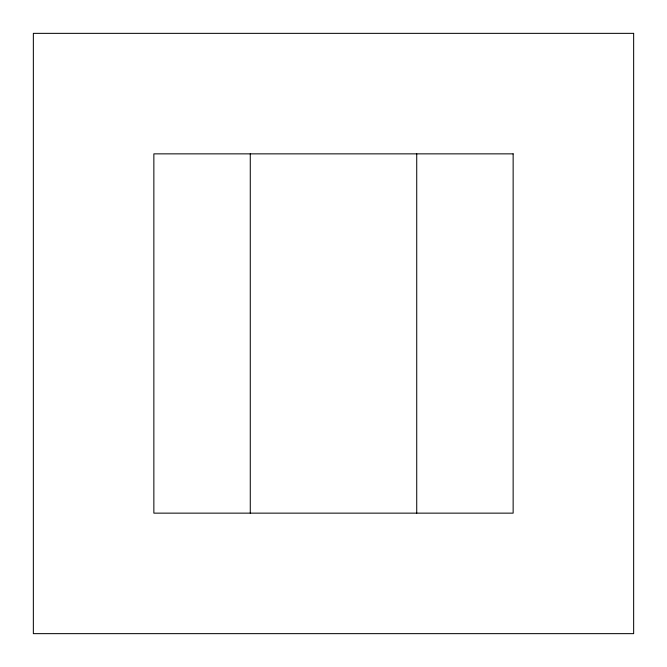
<?xml version="1.0" encoding="UTF-8"?>
<svg xmlns="http://www.w3.org/2000/svg" width="667" height="667" viewBox="0 0 667 667"><rect width="100%" height="100%" fill="white"/><g stroke="black" fill="none" stroke-linecap="round" stroke-linejoin="round"><path stroke-width="1" d="M416.725 153.86L416.725 513.14M250.275 153.86L250.275 513.14M633.65 33.35L33.35 33.35L33.35 633.65L633.65 633.65L633.65 33.35M513.14 153.86L153.86 153.86L153.86 513.14L513.14 513.14L513.14 153.86"/></g></svg>
